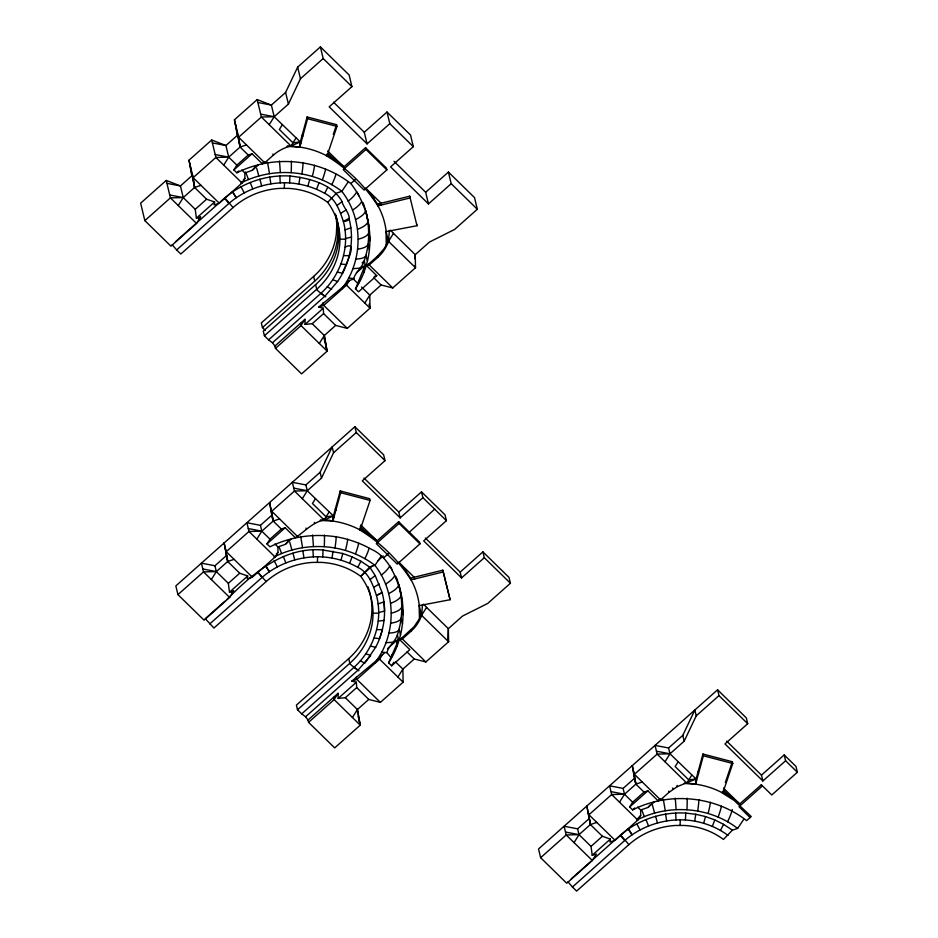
<?xml version="1.0" encoding="UTF-8"?>
<svg xmlns="http://www.w3.org/2000/svg" width="938" height="938" viewBox="0 0 938 938"><rect width="100%" height="100%" fill="white"/><g stroke="black" fill="none" stroke-linecap="round" stroke-linejoin="round"><path stroke-width="1.41" d="M386.304 245.674L385.999 230.127A81.266 74.97 -13.5 0 0 379.14 207.966C365.961 186.275 346.614 167.644 324.747 154.793A81.442 75.134 -13.5 0 0 301.321 147.325L287.18 146.222M320.292 520.227L334.42 521.329A81.442 75.134 -13.5 0 1 357.847 528.798C379.714 541.648 399.06 560.279 412.239 581.982A81.266 74.97 -13.5 0 1 419.098 604.131L419.45 618.681L414.08 626.713L399.799 639.822L409.836 649.647L391.65 665.816L388.602 662.838L396.715 644.277L398.38 638.966L397.395 634.897C403.399 616.583 403.223 596.181 396.633 578.043M284.284 188.386L284.507 182.875M317.384 562.39L317.607 556.879M680.073 825.463L680.296 819.953M415.053 259.029L415.253 254.667L429.463 242.039L454.59 229.458L477.325 209.244L474.534 197.613L448.399 172.064L425.664 192.278L428.467 203.909L451.201 183.696L448.399 172.064M335.229 213.923A72.132 66.539 -13.5 0 1 315.59 284.624L263.297 331.114L264.41 335.769L268.596 339.849L320.89 293.36C340.506 275.69 350.343 247.28 343.367 221.485C339.791 210.792 335.687 198.422 324.677 193.334C313.949 187.272 301.895 183.778 289.619 182.91L289.971 176.004C266.486 174.644 242.614 182.535 224.792 197.941L233.105 207.533A71.921 66.34 -13.5 0 1 279.981 188.386L288.576 188.386A71.921 66.34 -13.5 0 1 327.655 202.35L336.601 193.087L341.842 191.352L347.939 182.289M367.884 586.696A72.132 66.539 -13.5 0 1 348.69 658.628L296.396 705.118L297.51 709.773L301.696 713.853L353.989 667.364C373.605 649.694 383.443 621.284 376.466 595.489C372.89 584.796 368.798 572.426 357.777 567.338C347.048 561.276 335.007 557.782 322.719 556.914L323.071 550.02C283.909 546.326 252.721 573.435 227.066 599.323M727.994 835.383C715.659 826.249 700.686 821.031 685.408 819.988L685.772 813.082C662.275 811.722 638.415 819.613 620.593 835.019L628.906 844.61A71.921 66.34 -13.5 0 1 675.782 825.463L684.377 825.463A71.921 66.34 -13.5 0 1 723.444 839.428L732.39 830.165L737.631 828.43L743.74 819.366M241.84 170.001L244.865 172.955L244.877 178.419L242.016 183.004L219.269 203.218L214.122 204.941L214.603 201.998L206.606 199.208L194.6 187.483L188.96 160.21L211.695 140.008L225.917 145.519L228.708 157.162L236.868 165.135L233.879 169.919L236.845 172.815C272.876 154.571 318.92 158.581 350.824 183.555C374.321 213.231 376.396 257.258 355.49 288.834L358.539 291.812L376.736 275.643L366.688 265.817L377.486 256.215L383.959 248.816L393.468 233.363L390.501 230.185M274.951 544.005L277.965 546.96L277.976 552.423L275.115 557.008L252.381 577.222L247.233 578.945L247.702 576.002L239.706 573.212L227.711 561.487L224.159 542.95L227.711 561.487L216.338 571.594L211.355 579.555M289.971 176.004C309.094 178.197 332.04 183.637 342.112 201.611C342.605 207.462 356.897 220.876 343.367 221.485L348.983 218.437C354.787 239.835 350.155 263.367 337.598 281.517L332.744 279.735M341.772 288.881C363.276 260.975 363.674 219.222 341.842 191.352C313.444 169.485 272.653 166.612 240.996 183.016M370.451 646.094L375.657 647.29C384.463 630.606 386.984 610.708 382.083 592.441L376.466 595.489L382.188 592.757L375.223 575.615L369.701 567.091L360.896 561.264L352.113 556.867L342.792 553.49L323.071 550.02M374.872 662.885C396.375 634.979 396.774 593.226 374.942 565.356C346.544 543.489 305.753 540.628 274.095 557.02M388.602 662.838C403.551 639.962 406.775 610.673 398.849 584.691L398.216 586.238A22.594 8.712 -14.9 0 1 388.742 593.519M637.641 807.079L640.654 810.033L640.677 815.497L637.805 820.082L615.07 840.296L609.923 842.019L610.392 839.076L602.395 836.286L590.401 824.549L586.848 806.023L590.401 824.549L579.027 834.656L574.044 842.617M366.688 265.817L369.244 264.962L377.768 257.387A38.763 35.761 -13.5 0 0 388.484 241.324L389.399 230.478M420.845 615.281L419.485 618.611L421.584 615.328L422.51 604.482M312.225 323.704L324.302 335.523L327.163 351.152L301.579 373.887L275.455 348.338L274.904 346.04L304.979 319.307L305.061 324.407L312.225 323.704L323.587 313.597L323.258 308.239L318.721 307.089L343.695 286.266L349.487 280.415L353.462 279.137C355.174 272.958 360.333 268.972 363.205 263.437C369.924 246.8 369.947 227.957 365.75 210.687L365.105 212.234A22.594 8.712 -14.9 0 1 355.643 219.515M345.325 697.708L357.413 709.527L360.262 725.156L334.678 747.891L308.555 722.342L308.004 720.044L338.079 693.311L338.172 698.411L345.325 697.708L356.698 687.601L356.358 682.243L351.832 681.094L376.795 660.27L384.721 652.52L386.878 652.614C388.707 645.719 395.238 641.639 397.395 634.897M257.176 99.58L261.362 117.027L290.991 146L299.785 147.16L300.324 141.919L274.189 116.734L271.387 105.091L257.176 99.58L234.43 119.794L240.081 147.055L248.242 155.028L252.064 153.738L262.194 163.646L264.751 162.79L273.275 155.204A38.763 35.761 -13.5 0 1 290.991 146L300.324 141.919L300.746 143.655M400.245 590.506C395.109 574.326 387.816 556.668 371.354 549.258C360.849 543.36 349.44 539.291 337.61 537.04C314.769 533.241 290.698 536.419 269.956 546.819L266.978 543.923L269.968 539.139L281.341 529.032L285.175 527.742L295.294 537.65C306.55 530.779 317.548 515.947 332.896 521.165L333.424 515.923L307.289 490.738L305.894 484.923L320.104 472.283L332.158 446.934L333.553 452.749L321.5 478.099L307.289 490.738L302.306 498.699M684.248 783.23L695.586 784.238L696.113 778.986L669.978 753.812L668.583 747.985L682.794 735.357L694.847 710.007L696.242 715.823L684.189 741.172L669.978 753.812L664.995 761.773M298.882 184L299.972 177.2M331.982 558.016L333.072 551.204M694.683 821.078L695.762 814.278L685.772 813.082M337.34 272.09L342.558 273.286C342.804 269.921 360.063 239.202 345.149 247.128M307.899 186.134L309.692 179.486M340.998 560.138L342.792 553.49M703.699 823.212L705.493 816.564L695.762 814.278M299.691 144.253L307.136 116.957L336.566 124.672L336.988 126.419L326.963 156.036M299.785 147.16L307.558 118.704L307.136 116.957M332.791 518.257L340.248 490.961L369.666 498.676L370.088 500.423L360.063 530.04L359.641 528.293L371.049 535.645L377.041 540.898L377.451 542.645M332.896 521.165L340.658 492.708L340.248 490.961M695.48 781.319L702.937 754.035L732.367 761.75L732.777 763.497L722.752 793.102M695.586 784.238L703.359 755.782L702.937 754.035M355.49 288.834L365.269 264.962L364.296 260.893L362.115 262.828M333.283 134.369L336.566 124.672M725.332 782.515L732.367 761.75M316.54 189.253L319.014 182.863M349.639 563.269L352.113 556.867M712.329 826.331L714.803 819.941L705.493 816.564M386.386 244.607L387.746 241.277M257.868 102.488L271.387 105.091L285.598 92.463L297.663 67.114L320.397 46.9L349.135 74.993L351.926 86.636L329.191 106.85L367.075 143.889L389.809 123.675L387.019 112.032L364.272 132.246L367.075 143.889M269.194 124.695L274.189 116.734L288.4 104.095L300.453 78.745L323.188 58.531L320.397 46.9M324.677 193.334L327.796 187.26M357.777 567.338L360.896 561.264M720.478 830.411L723.585 824.338L714.803 819.941M381.051 556.293L374.942 565.356L369.701 567.091L360.755 576.354A72.132 66.539 -13.5 0 1 349.815 663.283L297.51 709.773M386.878 652.614L390.595 657.081M178.255 205.551L183.238 197.59L194.6 187.483L200.99 185.337M223.725 165.123L228.708 157.162L240.081 147.055L246.46 144.909M196.534 223.432L200.556 217.006L196.405 218.167L195.233 209.315L183.238 197.59L180.448 185.947L166.225 180.424L140.641 203.171L144.839 220.618L170.962 246.166L196.534 223.432L170.411 197.883L166.225 180.424M282.338 124.707L279.348 129.491L292.984 142.811L300.324 141.919M290.991 146L295.974 138.038M304.979 319.307L301.039 325.603L275.455 348.338M349.487 280.415L346.509 285.175L323.774 305.389L318.721 307.089M319.319 343.484L324.302 335.523L335.675 325.416L347.283 328.382L370.018 308.168L369.783 295.095L361.529 287.028M364.8 303.056L369.783 295.095L381.145 284.988L392.752 287.954L415.499 267.74L415.253 254.667L393.468 233.363M256.824 539.127L261.808 531.166L273.181 521.059L279.559 518.913M400.174 517.893L398.779 512.078L421.514 491.864L422.909 497.679L400.174 517.893L362.291 480.854L385.026 460.64L383.63 454.824L354.892 426.72L175.84 585.898L177.939 594.633L204.062 620.17L229.634 597.436L233.656 591.01L229.505 592.171L228.333 583.319L216.338 571.594L214.943 565.766L226.316 555.659M315.449 498.711L312.46 503.495L326.084 516.815L333.424 515.923L333.846 517.67M329.074 512.042L324.091 520.004L294.462 491.031L292.363 482.308L305.894 484.923M338.079 693.311L334.139 699.607L308.555 722.342M382.587 654.419L379.609 659.18L356.874 679.393L351.832 681.094M352.418 717.488L357.413 709.527L368.775 699.42L380.382 702.386L403.117 682.172L402.883 669.099L395.672 662.04M399.799 639.822L402.343 638.966L410.879 631.391A38.763 35.761 -13.5 0 0 421.584 615.328L426.567 607.367L423.613 604.189M391.65 665.816L393.89 662.228M397.9 677.06L402.883 669.099L414.256 658.992L425.864 661.958L448.599 641.744L448.352 628.671L426.567 607.367M619.514 802.201L624.509 794.24L635.87 784.133L642.26 781.987M762.864 780.967L761.468 775.14L784.203 754.926L785.598 760.753L762.864 780.967L724.98 743.928L747.715 723.714L746.32 717.898L717.582 689.793L538.529 848.972L540.628 857.695L566.751 883.244L592.335 860.498L596.357 854.084L592.206 855.245L591.022 846.393L579.027 834.656L577.632 828.84L589.005 818.733M668.583 747.985L655.064 745.382L657.151 754.105L686.78 783.078L697.11 784.403A81.442 75.134 -13.5 0 1 720.548 791.871L734.161 800.454L751.221 816.541L746.625 820.633C714.709 795.659 668.677 791.649 632.646 809.893L629.668 806.985L632.669 802.213L644.031 792.106L647.865 790.816L657.984 800.724L660.54 799.868L669.064 792.282L677.318 786.619L696.113 778.986L696.535 780.733M678.139 761.785L675.149 766.569L688.773 779.888L696.113 778.986M686.78 783.078L691.763 775.116M268.596 339.849L272.477 342.769L324.947 296.127L337.598 281.517M255.253 166.694L252.322 170.306L244.865 172.955M288.353 540.698L285.422 544.31L277.965 546.96M650.292 804.734L648.111 807.384L640.654 810.033M243.282 180.037L244.877 178.419M276.382 554.041L277.976 552.423M638.274 817.913L640.677 815.497M236.845 172.815L238.838 170.915M632.646 809.893L634.639 807.993M372.538 565.649L360.755 576.354A71.921 66.34 -13.5 0 0 321.687 562.401L313.081 562.39A71.921 66.34 -13.5 0 0 266.216 581.537L213.923 628.026L205.281 618.693L224.886 601.258M377.897 560.783L383.243 555.906M408.956 532.538L434.669 509.17M144.839 220.618L170.411 197.883L183.238 197.59L169.719 194.975M236.868 165.135L248.242 155.028M233.879 169.919L252.064 153.738M195.233 209.315L206.606 199.208M196.405 218.167L214.603 201.998M252.322 170.306L258.36 164.936M198.727 218.636L200.556 217.006M262.194 163.646L264.469 161.629L264.751 162.79L238.627 137.241L234.43 119.794M175.441 241.781L224.475 198.199L228.931 203.452C245.51 189.042 267.729 181.632 289.619 182.91M172.17 244.689L176.637 249.942L228.931 203.452M233.105 207.533L180.811 254.022L176.637 249.942M365.539 147.688L365.949 149.435L343.214 169.649L364.12 190.086L386.855 169.872L386.433 168.125L365.539 147.688L343.929 166.894L344.352 168.641M350.824 183.555L355.432 179.463M387.019 112.032L410.527 135.025L413.318 146.668L390.583 166.87L428.467 203.909M335.687 215.13A71.921 66.34 -13.5 0 1 336.765 225.706L336.367 233.714A71.921 66.34 -13.5 0 1 313.62 276.452L261.315 322.942L262.441 327.596L265.302 330.399M262.441 327.596L314.734 281.107A71.921 66.34 -13.5 0 0 335.933 215.892M264.41 335.769L316.704 289.279A72.132 66.539 -13.5 0 0 327.655 202.35M356.37 272.888L365.269 264.962M305.061 324.407L323.258 308.239M333.553 452.749L356.288 432.535L354.892 426.72M177.939 594.633L203.511 571.887L216.338 571.594L202.819 568.979M275.115 557.008L248.992 531.459L246.893 522.736L260.412 525.35L271.786 515.243L269.628 502.522L273.181 521.059L281.341 529.032M266.978 543.923L285.175 527.742M228.333 583.319L239.706 573.212M229.505 592.171L247.702 576.002M285.422 544.31L291.472 538.94M231.827 592.64L233.656 591.01M209.737 623.946L262.03 577.456C278.609 563.058 300.828 555.636 322.719 556.914M398.638 521.692L399.06 523.439L376.314 543.653L397.22 564.09L419.954 543.876L419.532 542.129L398.638 521.692L377.041 540.898L360.767 524.987L361.189 526.734M383.935 557.559L388.531 553.479M421.514 491.864L445.022 514.845L446.418 520.672L423.683 540.886L461.566 577.914L484.301 557.711L482.906 551.884L460.171 572.098L461.566 577.914M301.696 713.853L305.589 716.773L358.046 670.131L370.733 655.533L365.843 653.739M387.523 648.627L398.38 638.966M338.172 698.411L356.358 682.243M482.906 551.884L509.029 577.433L510.424 583.248L487.69 603.462L462.563 616.043L448.352 628.671L447.895 638.837L448.599 641.744L421.584 615.328L419.685 611.881M696.242 715.823L718.989 695.609L717.582 689.793M540.628 857.695L566.212 834.961L579.027 834.656L565.508 832.053M637.477 818.722L637.805 820.082L611.682 794.533L609.583 785.81L623.113 788.412L634.475 778.306L632.318 765.596L635.87 784.133L644.031 792.106M629.668 806.985L647.865 790.816M591.022 846.393L602.395 836.286M592.206 855.245L610.392 839.076M648.111 807.384L654.161 802.013M657.984 800.724L660.258 798.695L660.54 799.868L634.416 774.319L657.151 754.105L669.978 753.812L656.459 751.197M571.242 878.859L620.264 835.277L624.72 840.518C641.299 826.12 663.518 818.698 685.408 819.988M567.971 881.767L572.426 887.008L624.72 840.518M628.906 844.61L576.612 891.1L572.426 887.008M784.203 754.926L795.963 766.428L797.359 772.244L771.775 794.978L761.328 784.766L739.73 803.972L740.141 805.719M336.906 205.574L342.112 201.611M370.006 579.578L375.223 575.615M340.646 213.336L346.145 209.971M373.746 587.352L379.245 583.975M636.796 820.093C668.442 803.69 709.234 806.563 737.631 828.43M333.424 515.923L324.091 520.004L323.809 518.843M345.043 229.916L350.882 227.84M378.143 603.92L383.994 601.844L384.592 611.095L378.741 612.502M374.18 276.499L376.736 275.643M234.09 559.341L227.711 561.487L225.554 548.765M596.779 822.415L590.401 824.549L588.243 811.839M360.626 268.104L352.876 268.678M393.233 642.249L385.975 642.682M365.726 188.292L370.17 193.146L377.51 204.121L409.718 196.194L417 225.718L386.104 231.604L388.484 241.324L415.499 267.74L415.03 265.806M398.826 562.308L403.281 567.15L410.61 578.125L442.818 570.198L450.099 599.722L419.204 605.608L421.584 615.328M442.818 570.198L443.24 571.946L411.032 579.872L410.61 578.125M345.641 238.498L351.527 237.091M378.26 621.132L384.111 620.393M343.589 255.675L349.323 255.605M376.701 629.679L382.434 629.609L379.573 638.614L374.086 638.039M339.931 239.202L345.606 239.143M373.031 613.206L378.706 613.147M287.345 146.328L293.043 146.41M320.444 520.332L326.143 520.414M684.564 783.418L688.832 783.476M354.095 278.621L348.678 277.988M340.975 264.035L346.509 264.61M381.778 651.992L384.721 652.52M260.658 114.119L274.189 116.734L261.362 117.027L238.627 137.241L240.081 147.055L237.924 134.333M212.398 142.916L225.917 145.519L237.291 135.412L235.133 122.702M215.189 154.547L228.708 157.162L215.892 157.455L193.146 177.669L194.6 187.483L192.454 174.761M166.917 183.344L180.448 185.947L191.809 175.84L189.664 163.13M293.77 488.123L307.289 490.738L294.462 491.031L271.727 511.245L297.85 536.794L297.569 535.633M248.289 528.551L261.808 531.166L269.968 539.139M214.943 565.766L201.424 563.163L203.511 571.887L229.634 597.436M610.978 791.625L624.509 794.24L632.669 802.213M577.632 828.84L564.113 826.237L566.212 834.961L592.335 860.498M307.558 118.704L336.988 126.419M340.658 492.708L370.088 500.423M703.359 755.782L732.777 763.497M375.657 647.29L364.765 663.189L360.333 660.856M327.233 286.852L331.689 289.209M326.541 154.289L337.95 161.641L343.929 166.894L327.667 150.983M722.342 791.367L733.739 798.719L739.73 803.972L723.456 788.061M320.89 293.36C334.01 302.259 316.528 290.932 316.704 289.279L315.59 284.624M353.989 667.364C367.11 676.263 349.628 664.936 349.815 663.283L348.69 658.628M723.585 824.338L732.39 830.165M323.188 58.531L351.926 86.636M389.809 123.675L413.318 146.668M451.201 183.696L477.325 209.244M333.565 102.219L364.272 132.246M393.995 161.301L425.664 192.278M365.949 149.435L386.855 169.872M365.855 188.327L381.109 203.241L381.52 204.988M328.159 153.598L334.42 159.706M372.069 196.523L374.156 198.563M392.752 287.954L369.244 264.962L368.962 263.801M362.865 267.107L364.19 268.409M373.934 277.929L381.145 284.988M353.462 279.137L357.495 283.077M219.269 203.218L193.146 177.669L188.96 160.21M347.283 328.382L323.774 305.389L323.071 302.482M718.989 695.609L747.715 723.714M785.598 760.753L797.359 772.244M323.587 313.597L335.675 325.416M726.657 741.114L761.468 775.14M723.96 790.675L731.253 797.816M356.288 432.535L385.026 460.64M422.909 497.679L446.418 520.672M484.301 557.711L510.424 583.248M750.083 817.561L739.015 806.727L761.75 786.513L761.328 784.766M363.967 478.04L398.779 512.078M425.36 538.06L460.171 572.098M399.06 523.439L419.954 543.876M398.955 562.331L414.209 577.245L414.631 578.992M360.227 526.581L367.52 533.71M615.07 840.296L588.947 814.747L611.682 794.533L624.509 794.24L623.113 788.412M425.864 661.958L402.343 638.966L402.074 637.805M395.965 641.111L397.302 642.413M407.033 651.933L414.256 658.992M403.117 682.172L379.609 659.18L379.269 657.773M257.575 572.203L266.216 581.537M252.381 577.222L226.257 551.673L248.992 531.459L261.808 531.166L260.412 525.35M380.382 702.386L356.874 679.393L356.323 677.095M356.698 687.601L368.775 699.42M257.903 571.946L262.03 577.456M272.477 342.769L274.904 346.04M305.589 716.773L308.004 720.044M232.413 192.009L236.259 197.73L232.73 191.809M628.202 829.086L632.048 834.808L628.519 828.887M265.513 566.013L269.358 571.746L265.829 565.813M386.585 237.877L388.484 241.324M636.808 823.822L640.033 829.931M241.019 186.744L244.232 192.853M274.119 560.748L277.331 566.857M645.989 819.531L648.533 825.956M250.2 182.453L252.744 188.878M283.299 556.457L285.844 562.882M644.277 816.588L641.592 809.588M248.488 179.51L245.627 172.053M281.588 553.526L278.903 546.514M363.088 202.714L365.304 209.362M654.607 813.094L651.804 802.822M655.615 816.271L657.456 822.931M259.826 179.193L261.667 185.853M258.818 176.016L256.707 168.301M292.926 553.197L294.767 559.857M291.917 550.02L289.807 542.305M443.24 571.946L450.099 599.722M698.095 771.751L698.517 773.498M682.794 735.357L684.189 741.172M677.037 785.446L677.318 786.619M672.722 788.037L673.003 789.21M668.794 791.121L669.064 792.282M634.475 778.306L635.87 784.133L633.725 771.411M416.578 223.971L417 225.718M409.718 196.194L410.129 197.941L377.92 205.868L377.51 204.121M379.374 203.663L379.784 205.41M377.486 256.215L377.768 257.387M365.75 210.687L367.145 216.502M366.77 215.81L368.165 221.638M369.326 227.5L367.931 221.685L367.274 223.127A22.594 8.677 -7.6 0 1 357.566 229.247M363.029 203.546L363.592 205.879M370.111 238.698L368.716 232.882L368.048 234.219A22.594 8.524 -0.4 0 1 358.257 239.167M368.599 234.84L369.994 240.656M358.152 193.416L358.715 195.749M369.478 249.954L368.083 244.138L367.426 245.369A22.594 8.254 6.8 0 1 357.706 249.133M367.438 261.116L366.043 255.3L365.41 256.426A22.594 7.867 13.9 0 1 355.901 259.017M363.627 270.226L364.026 272.02M369.068 304.205L370.018 308.168L346.509 285.175L346.169 283.768M358.867 280.79L359.289 282.537M297.663 67.114L300.453 78.745M302.306 134.673L302.716 136.42M285.598 92.463L288.4 104.095M410.598 630.23L410.879 631.391M399.869 589.814L401.265 595.642M402.425 601.504L401.03 595.689L400.374 597.131A22.594 8.677 -7.6 0 1 390.677 603.251M395.859 576.389L396.692 579.883M403.211 612.702L401.816 606.886L401.147 608.223A22.594 8.524 -0.4 0 1 391.369 613.171M401.71 608.844L403.106 614.66M391.252 567.42L391.814 569.753M402.578 623.958L401.183 618.142L400.526 619.373A22.594 8.254 6.8 0 1 390.806 623.149M400.549 635.12L399.142 629.304L398.509 630.43A22.594 7.867 13.9 0 1 389 633.021M313.62 276.452L314.734 281.107M323.973 337.891L327.163 351.152L301.039 325.603L300.477 323.305M396.727 644.242L397.137 646.024M272.993 154.043L273.275 155.204M391.967 654.794L392.389 656.541M335.405 508.677L335.827 510.424M320.104 472.283L321.5 478.099M241.687 181.644L242.016 183.004L215.892 157.455L211.695 140.008M314.347 522.384L314.629 523.545M358.164 716.421L360.262 725.156L334.139 699.607L333.588 697.309M306.093 528.047L306.374 529.208M271.786 515.243L273.181 521.059L271.023 508.337M324.302 335.523L326.459 348.233M357.413 709.527L359.559 722.248M356.968 709.363L357.448 712.188M665.546 814.09L666.672 820.914M269.757 177.012L270.871 183.836M302.857 551.016L303.982 557.84M675.653 813.023L676.028 819.929M312.952 549.949L313.339 556.855M279.852 175.945L280.239 182.851M291.343 161.09A22.594 2.755 -86.5 0 1 291.167 172.604M279.407 161.019A22.594 1.747 87.2 0 1 280.31 172.533M267.494 162.274A22.594 0.704 80.8 0 1 269.476 173.682M335.956 174.362A22.594 6.249 -60 0 1 331.747 184.68M325.603 169.18A22.594 5.487 -66.8 0 1 322.32 179.955M356.757 191.669A22.594 8.43 -29.3 0 1 348.162 201.131M361.587 201.705A22.594 8.63 -22.1 0 1 352.489 210.1M303.138 162.497A22.594 3.717 -80 0 1 301.895 173.882M314.605 165.194A22.594 4.631 -73.4 0 1 312.331 176.344M300.594 536.278A22.594 0.704 80.8 0 1 302.575 547.686M312.506 535.023A22.594 1.747 87.2 0 1 313.409 546.549M369.068 548.367A22.594 6.249 -60 0 1 364.847 558.685M389.856 565.673A22.594 8.43 -29.3 0 1 381.274 575.135M394.687 575.709A22.594 8.63 -22.1 0 1 385.588 584.104M324.442 535.094A22.594 2.755 -86.5 0 1 324.267 546.608M358.703 543.184A22.594 5.487 -66.8 0 1 355.432 553.959M347.717 539.209A22.594 4.631 -73.4 0 1 345.43 550.348M336.238 536.501A22.594 3.717 -80 0 1 334.995 547.886M675.196 798.097A22.594 1.747 87.2 0 1 676.099 809.611M687.144 798.168A22.594 2.755 -86.5 0 1 686.956 809.682M663.283 799.352A22.594 0.704 80.8 0 1 665.265 810.76M732.25 809.494A22.594 6.249 -60 0 1 727.536 821.758M721.404 806.246A22.594 5.487 -66.8 0 1 718.121 817.033M698.927 799.563A22.594 3.717 -80 0 1 697.684 810.948M710.406 802.271A22.594 4.631 -73.4 0 1 708.12 813.41"/></g></svg>
